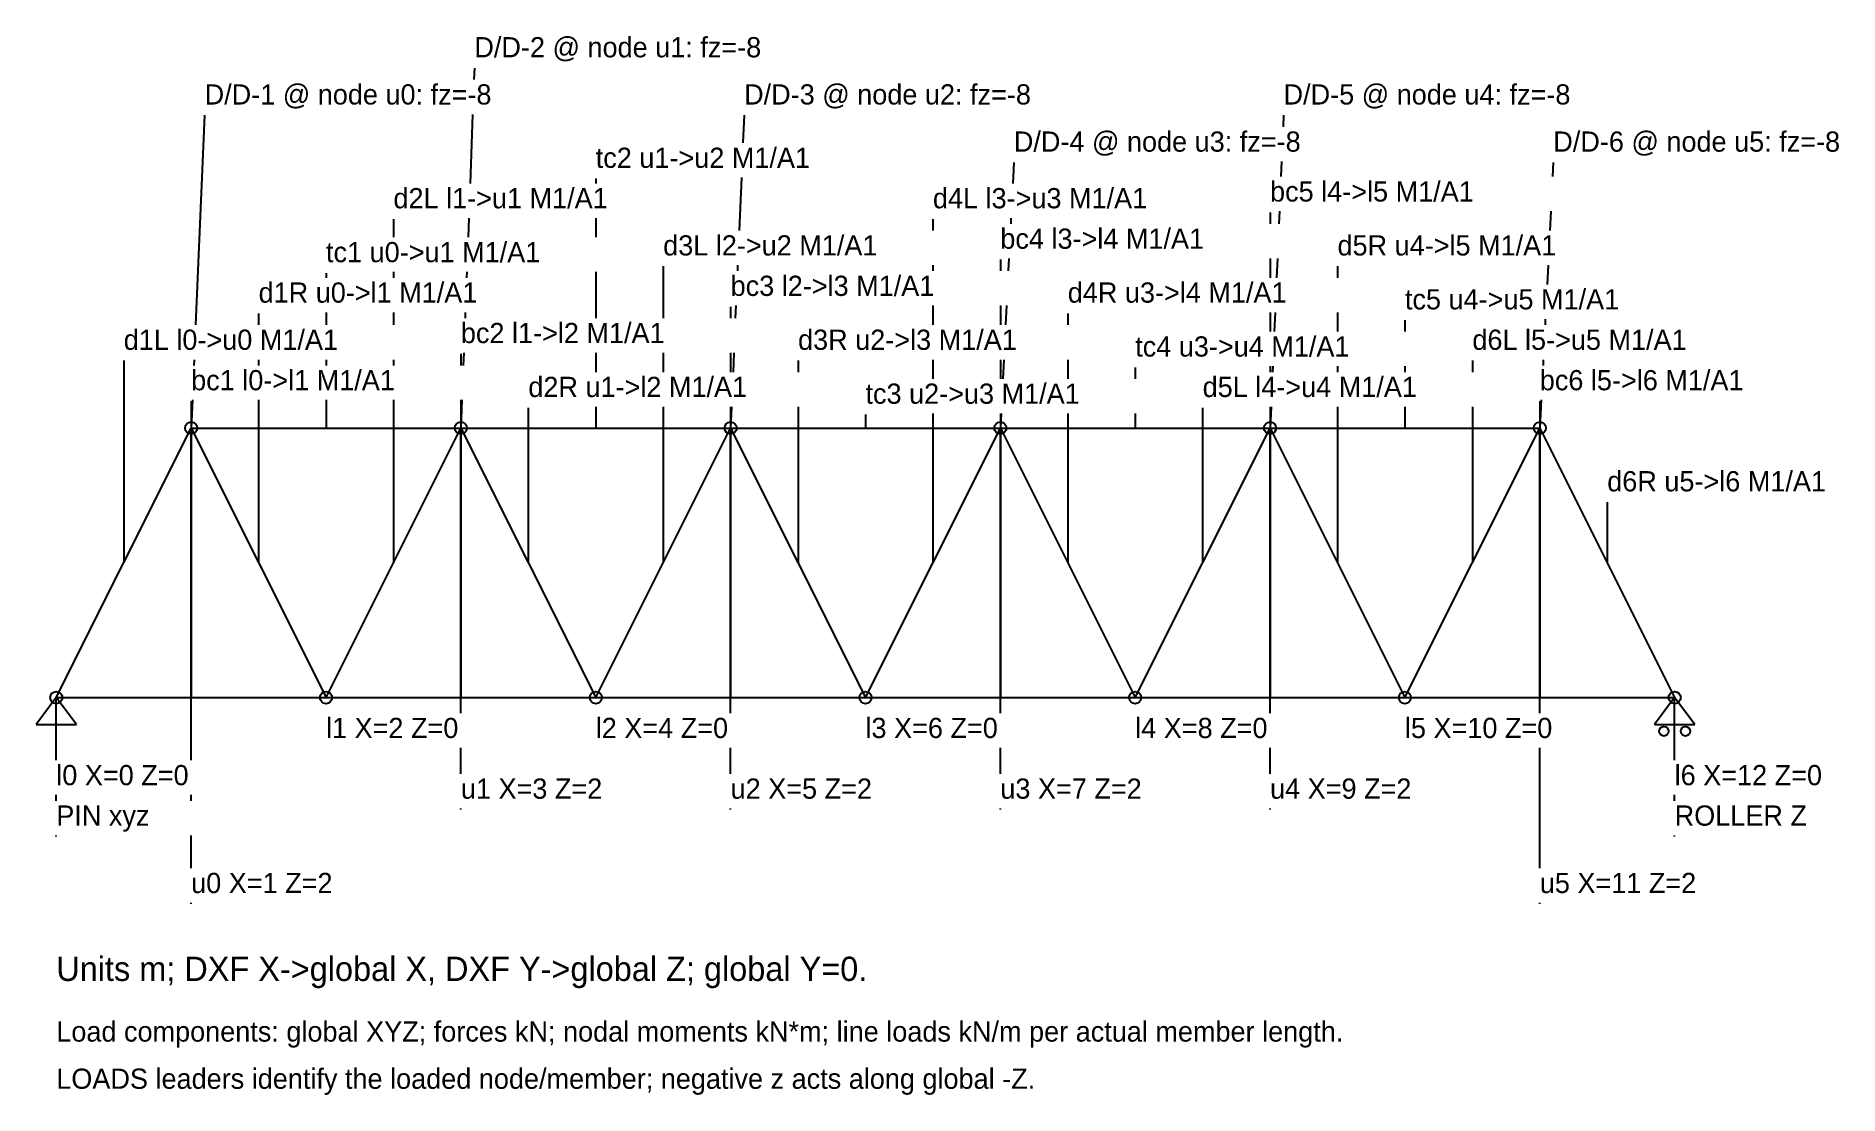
# Model space of a CAD drawing. Header units: metres. Extents: x -0.1 to 13.2, y -2.9 to 4.9.
import ezdxf

# ---------------------------------------------------------------- set-up
doc = ezdxf.new("R2010")
doc.units = ezdxf.units.M
for name, color, linetype in [('DIMENSIONS', 4, 'CONTINUOUS'), ('LOADS', 1, 'CONTINUOUS'), ('STRUCTURE', 7, 'CONTINUOUS'), ('SUPPORTS', 3, 'CONTINUOUS')]:
    doc.layers.add(name, color=color, linetype=linetype)

msp = doc.modelspace()

# ---------------------------------------------------------------- linework, layer by layer
at = {"layer": 'DIMENSIONS'}
for p, q in [((4, 3.85), (4, 3.815)), ((2.5, 3.55), (2.5, 3.415)), ((4, 3.558), (4, 3.415)), ((6.5, 3.55), (6.5, 3.465)), ((9, 3.6), (9, 3.515)), ((7, 3.25), (7, 3.165)), ((9, 3.258), (9, 3.115)), ((2, 3.15), (2, 3.115)), ((2.5, 3.158), (2.5, 3.115)), ((4, 3.158), (4, 2.815)), ((4.5, 3.2), (4.5, 2.815)), ((6.5, 3.208), (6.5, 3.165)), ((9.5, 3.2), (9.5, 3.115)), ((1.5, 2.85), (1.5, 2.765)), ((2, 2.857), (2, 2.765)), ((2.5, 2.857), (2.5, 2.765)), ((5, 2.9), (5, 2.815)), ((6.5, 2.908), (6.5, 2.765)), ((7, 2.908), (7, 2.765)), ((7.5, 2.85), (7.5, 2.765)), ((9, 2.857), (9, 2.715)), ((9.5, 2.857), (9.5, 2.715)), ((10, 2.8), (10, 2.715)), ((3, 2.55), (3, 2.465)), ((4, 2.558), (4, 2.415)), ((4.5, 2.558), (4.5, 2.415)), ((5, 2.558), (5, 2.415)), ((0.5, 2.5), (0.5, 1)), ((1.5, 2.507), (1.5, 2.465)), ((2, 2.507), (2, 2.465)), ((2.5, 2.507), (2.5, 2.465)), ((5.5, 2.5), (5.5, 2.415)), ((6.5, 2.507), (6.5, 2.365)), ((7, 2.507), (7, 2.365)), ((7.5, 2.507), (7.5, 2.365)), ((8, 2.45), (8, 2.365)), ((9, 2.458), (9, 2.415)), ((9.5, 2.458), (9.5, 2.415)), ((10, 2.458), (10, 2.415)), ((10.5, 2.5), (10.5, 2.415)), ((1, 2.2), (1, 0)), ((1.5, 2.208), (1.5, 1)), ((2, 2.208), (2, 2)), ((2.5, 2.208), (2.5, 1)), ((3, 2.208), (3, 0)), ((3.5, 2.15), (3.5, 1)), ((4, 2.157), (4, 2)), ((4.5, 2.157), (4.5, 1)), ((5, 2.157), (5, 0)), ((5.5, 2.157), (5.5, 1)), ((8.5, 2.15), (8.5, 1)), ((9, 2.157), (9, 0)), ((9.5, 2.157), (9.5, 1)), ((10, 2.157), (10, 2)), ((10.5, 2.157), (10.5, 1)), ((11, 2.2), (11, 0)), ((6, 2.1), (6, 2)), ((6.5, 2.107), (6.5, 1)), ((7, 2.107), (7, 0)), ((7.5, 2.107), (7.5, 1)), ((8, 2.107), (8, 2)), ((1, -0.465), (1, 2)), ((3, -0.115), (3, 2)), ((5, -0.115), (5, 2)), ((7, -0.115), (7, 2)), ((9, -0.115), (9, 2)), ((11, -0.115), (11, 2)), ((11.5, 1.45), (11.5, 1)), ((0, -0.465), (0, 0)), ((12, -0.465), (12, 0)), ((3, -0.565), (3, -0.373)), ((5, -0.565), (5, -0.373)), ((7, -0.565), (7, -0.373)), ((9, -0.565), (9, -0.373)), ((11, -1.265), (11, -0.373)), ((0, -0.73), (0, -0.722)), ((1, -0.765), (1, -0.722)), ((12, -0.73), (12, -0.722)), ((3, -0.83), (3, -0.822)), ((5, -0.83), (5, -0.822)), ((7, -0.83), (7, -0.822)), ((9, -0.83), (9, -0.822)), ((1, -1.265), (1, -1.022)), ((1, -1.53), (1, -1.522)), ((11, -1.53), (11, -1.522))]:
    msp.add_line(p, q, dxfattribs=at)
at = {"layer": 'LOADS'}
for p, q in [((3.1, 4.67), (3.097, 4.585)), ((1.1, 4.32), (1.033, 2.765)), ((3.087, 4.327), (3.068, 3.815)), ((5.1, 4.32), (5.091, 4.115)), ((9.1, 4.32), (9.096, 4.235)), ((7.1, 3.97), (7.092, 3.815)), ((9.085, 3.977), (9.08, 3.865)), ((11.1, 3.97), (11.095, 3.865)), ((5.08, 3.858), (5.063, 3.465)), ((3.058, 3.558), (3.053, 3.415)), ((7.079, 3.558), (7.077, 3.515)), ((9.069, 3.608), (9.065, 3.515)), ((11.082, 3.608), (11.074, 3.465)), ((7.064, 3.258), (7.059, 3.165)), ((9.054, 3.258), (9.048, 3.115)), ((3.043, 3.158), (3.042, 3.115)), ((5.052, 3.208), (5.05, 3.165)), ((11.061, 3.208), (11.054, 3.065)), ((3.032, 2.857), (3.031, 2.815)), ((5.039, 2.908), (5.035, 2.815)), ((7.046, 2.908), (7.039, 2.765)), ((9.037, 2.857), (9.031, 2.715)), ((11.041, 2.808), (11.039, 2.765)), ((3.021, 2.558), (3.017, 2.465)), ((5.024, 2.558), (5.018, 2.415)), ((1.022, 2.507), (1.02, 2.465)), ((7.026, 2.507), (7.019, 2.365)), ((9.02, 2.458), (9.018, 2.415)), ((11.026, 2.507), (11.024, 2.465)), ((1.009, 2.208), (1, 2)), ((3.008, 2.208), (3, 2)), ((5.007, 2.157), (5, 2)), ((9.007, 2.157), (9, 2)), ((11.011, 2.208), (11, 2)), ((7.005, 2.107), (7, 2))]:
    msp.add_line(p, q, dxfattribs=at)
at = {"layer": 'STRUCTURE'}
for p, q in [((0, 0), (1, 2)), ((1, 2), (2, 0)), ((1, 2), (3, 2)), ((2, 0), (3, 2)), ((3, 2), (4, 0)), ((3, 2), (5, 2)), ((4, 0), (5, 2)), ((5, 2), (6, 0)), ((5, 2), (7, 2)), ((6, 0), (7, 2)), ((7, 2), (8, 0)), ((7, 2), (9, 2)), ((8, 0), (9, 2)), ((9, 2), (10, 0)), ((9, 2), (11, 2)), ((10, 0), (11, 2)), ((11, 2), (12, 0)), ((0, 0), (2, 0)), ((2, 0), (4, 0)), ((4, 0), (6, 0)), ((6, 0), (8, 0)), ((8, 0), (10, 0)), ((10, 0), (12, 0))]:
    msp.add_line(p, q, dxfattribs=at)
for centre in [(1, 2), (3, 2), (5, 2), (7, 2), (9, 2), (11, 2), (0, 0), (2, 0), (4, 0), (6, 0), (8, 0), (10, 0), (12, 0)]:
    msp.add_circle(centre, 0.045, dxfattribs=at)
at = {"layer": 'SUPPORTS'}
for p, q in [((0, 0), (-0.15, -0.2)), ((0.15, -0.2), (0, 0)), ((0, -0.465), (0, 0)), ((12, 0), (11.85, -0.2)), ((12.15, -0.2), (12, 0)), ((12, -0.465), (12, 0)), ((-0.15, -0.2), (0.15, -0.2)), ((11.85, -0.2), (12.15, -0.2)), ((0, -0.765), (0, -0.722)), ((12, -0.765), (12, -0.722)), ((0, -1.03), (0, -1.022)), ((12, -1.03), (12, -1.022))]:
    msp.add_line(p, q, dxfattribs=at)
for centre in [(11.92, -0.25), (12.08, -0.25)]:
    msp.add_circle(centre, 0.035, dxfattribs=at)

# ---------------------------------------------------------------- texts
at = {"layer": 'DIMENSIONS'}
for s, height, p in [('tc2 u1->u2 M1/A1', 0.15, (4, 3.93)), ('d2L l1->u1 M1/A1', 0.15, (2.5, 3.63)), ('d4L l3->u3 M1/A1', 0.15, (6.5, 3.63)), ('bc5 l4->l5 M1/A1', 0.15, (9, 3.68)), ('bc4 l3->l4 M1/A1', 0.15, (7, 3.33)), ('tc1 u0->u1 M1/A1', 0.15, (2, 3.23)), ('d3L l2->u2 M1/A1', 0.15, (4.5, 3.28)), ('d5R u4->l5 M1/A1', 0.15, (9.5, 3.28)), ('d1R u0->l1 M1/A1', 0.15, (1.5, 2.93)), ('bc3 l2->l3 M1/A1', 0.15, (5, 2.98)), ('d4R u3->l4 M1/A1', 0.15, (7.5, 2.93)), ('tc5 u4->u5 M1/A1', 0.15, (10, 2.88)), ('d1L l0->u0 M1/A1', 0.15, (0.5, 2.58)), ('bc2 l1->l2 M1/A1', 0.15, (3, 2.63)), ('d3R u2->l3 M1/A1', 0.15, (5.5, 2.58)), ('tc4 u3->u4 M1/A1', 0.15, (8, 2.53)), ('d6L l5->u5 M1/A1', 0.15, (10.5, 2.58)), ('bc1 l0->l1 M1/A1', 0.15, (1, 2.28)), ('bc6 l5->l6 M1/A1', 0.15, (11, 2.28)), ('d2R u1->l2 M1/A1', 0.15, (3.5, 2.23)), ('tc3 u2->u3 M1/A1', 0.15, (6, 2.18)), ('d5L l4->u4 M1/A1', 0.15, (8.5, 2.23)), ('d6R u5->l6 M1/A1', 0.15, (11.5, 1.53)), ('l1 X=2 Z=0', 0.15, (2, -0.3)), ('l2 X=4 Z=0', 0.15, (4, -0.3)), ('l3 X=6 Z=0', 0.15, (6, -0.3)), ('l4 X=8 Z=0', 0.15, (8, -0.3)), ('l5 X=10 Z=0', 0.15, (10, -0.3)), ('l0 X=0 Z=0', 0.15, (0, -0.65)), ('l6 X=12 Z=0', 0.15, (12, -0.65)), ('u1 X=3 Z=2', 0.15, (3, -0.75)), ('u2 X=5 Z=2', 0.15, (5, -0.75)), ('u3 X=7 Z=2', 0.15, (7, -0.75)), ('u4 X=9 Z=2', 0.15, (9, -0.75)), ('u0 X=1 Z=2', 0.15, (1, -1.45)), ('u5 X=11 Z=2', 0.15, (11, -1.45)), ('Units m; DXF X->global X, DXF Y->global Z; global Y=0.', 0.18, (0, -2.102))]:
    msp.add_text(s, height=height, dxfattribs=at).set_placement(p)
at = {"layer": 'LOADS'}
for s, p in [('D/D-2 @ node u1: fz=-8', (3.1, 4.75)), ('D/D-1 @ node u0: fz=-8', (1.1, 4.4)), ('D/D-3 @ node u2: fz=-8', (5.1, 4.4)), ('D/D-5 @ node u4: fz=-8', (9.1, 4.4)), ('D/D-4 @ node u3: fz=-8', (7.1, 4.05)), ('D/D-6 @ node u5: fz=-8', (11.1, 4.05)), ('Load components: global XYZ; forces kN; nodal moments kN*m; line loads kN/m per actual member length.', (0, -2.552)), ('LOADS leaders identify the loaded node/member; negative z acts along global -Z.', (0, -2.902))]:
    msp.add_text(s, height=0.15, dxfattribs=at).set_placement(p)
at = {"layer": 'SUPPORTS'}
for s, p in [('PIN xyz', (0, -0.95)), ('ROLLER Z', (12, -0.95))]:
    msp.add_text(s, height=0.15, dxfattribs=at).set_placement(p)

doc.saveas('drawing.dxf')
